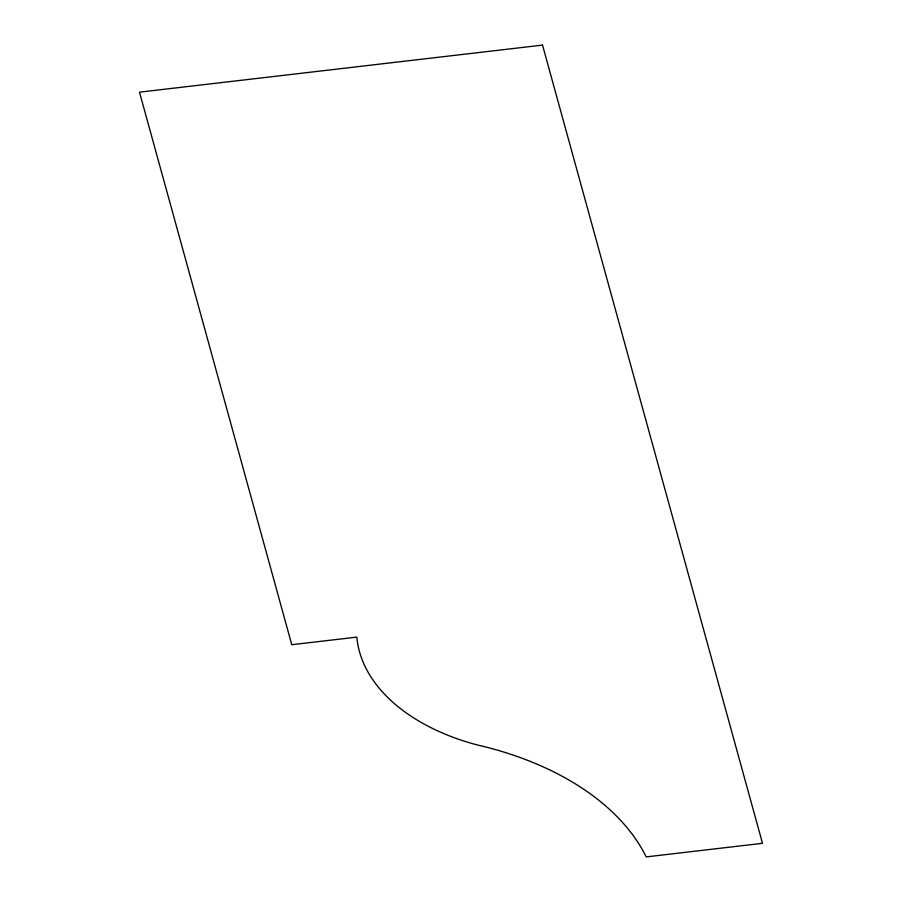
<?xml version="1.0" encoding="UTF-8"?>
<svg xmlns="http://www.w3.org/2000/svg" width="902" height="902" viewBox="0 0 902 902"><rect width="100%" height="100%" fill="white"/><g stroke="black" fill="none" stroke-linecap="round" stroke-linejoin="round"><path stroke-width="1.35" d="M542.519 45.1L139.494 92.162L291.774 644.716L356.831 637.116A200.052 126.167 -0.7 0 0 476.662 744.793A280.533 176.927 -0.7 0 1 646.193 856.9L762.506 843.314L542.519 45.1"/></g></svg>
